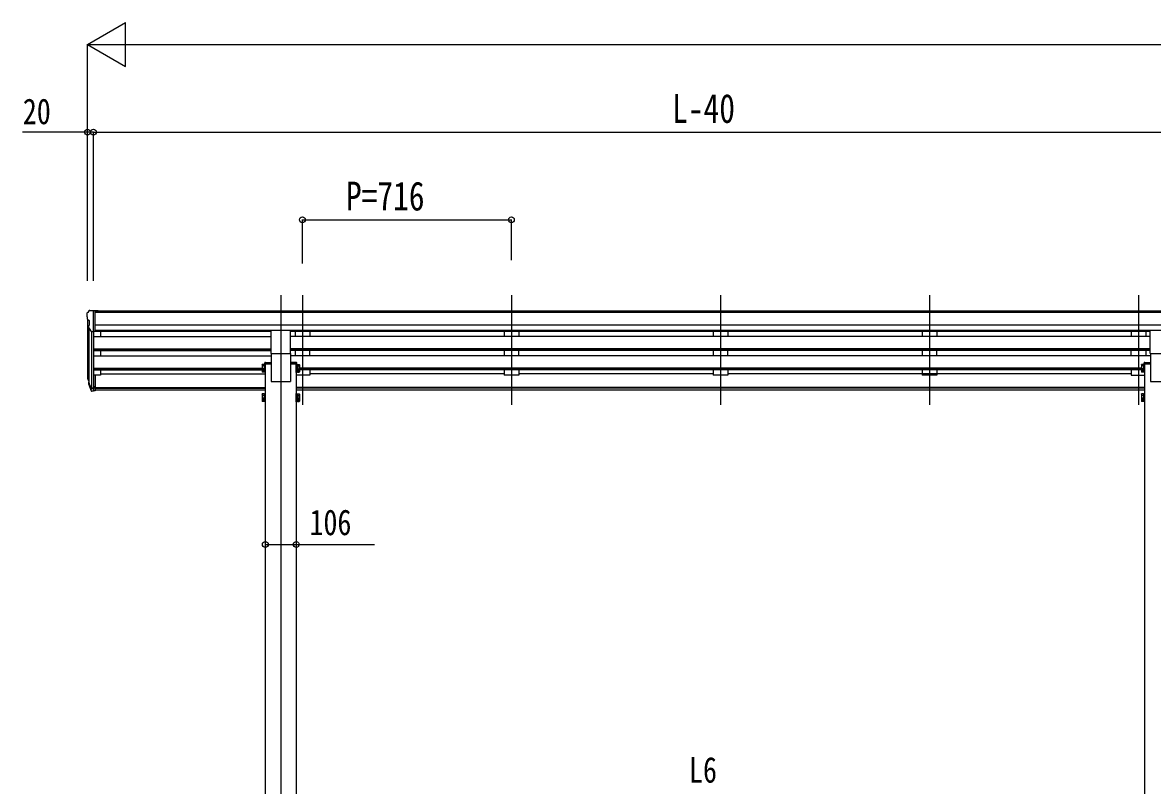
# Model space of a CAD drawing. Units: millimetres, scale not verified. Extents: x -14718 to 14718, y -10395 to 10395.
# Drawn here: x -8582 to -4712, y -3792 to -1180 of the extents above; entities that cross this region are included whole.
import ezdxf
from ezdxf.enums import TextEntityAlignment as Align

# ---------------------------------------------------------------- set-up
doc = ezdxf.new("R2010")
doc.units = ezdxf.units.MM
doc.header["$LTSCALE"] = 40
for name, color, linetype in [('0-4_YKK_12', 2, 'Continuous'), ('0-5_YKK_13', 4, 'Continuous'), ('0-6_YKK_A1', 4, 'Continuous'), ('0-7_YKK_D', 6, 'Continuous')]:
    doc.layers.add(name, color=color, linetype=linetype)
doc.styles.add('ＭＳ ゴシック', font='')
doc.styles.get('ＭＳ ゴシック').set_extended_font_data('MS Gothic')

msp = doc.modelspace()

# ---------------------------------------------------------------- linework, layer by layer
at = {"layer": '0-4_YKK_12'}
for p, q in [((-7697.41, -2112.58), (-7697.41, -5158.25)), ((-7623.41, -2112.58), (-7623.41, -2488.58)), ((-6907.41, -2112.58), (-6907.41, -2488.58)), ((-6191.41, -2112.58), (-6191.41, -2488.58)), ((-5475.41, -2112.58), (-5475.41, -2488.58)), ((-4759.41, -2112.58), (-4759.41, -2488.58))]:
    msp.add_line(p, q, dxfattribs=at)
at = {"layer": '0-5_YKK_13'}
for p, q in [((-8354.5, -2166.14), (-8358.57, -2171.94)), ((-8351.41, -2165.57), (-8353.74, -2165.71)), ((-8351.41, -2165.57), (-8332.91, -2165.57)), ((-8339.41, -2238.55), (-8339.41, -2165.57)), ((-8332.91, -2165.57), (-8322.91, -2165.66)), ((-8332.91, -2237.55), (-8332.91, -2165.57)), ((-8322.91, -2167.17), (-8322.91, -2165.66)), ((-8361.41, -2174.94), (-8361.41, -2175.57)), ((-8358.88, -2196.75), (-8353.56, -2199.82)), ((-8353.41, -2200.08), (-8353.41, -2216.36)), ((-8347.03, -2236.74), (-8356.04, -2221.15)), ((-8339.41, -2238.55), (-8344.62, -2238.23)), ((-8332.91, -2237.55), (-8339.41, -2237.55)), ((-7730.91, -2312.44), (-7730.91, -2234.13)), ((-7663.91, -2312.44), (-7663.91, -2234.13)), ((-4718.91, -2312.44), (-4718.91, -2234.13)), ((-7730.91, -2312.44), (-7663.91, -2312.44)), ((-4718.91, -2312.44), (-4651.91, -2312.44)), ((-7761.51, -2351.86), (-7760.75, -2350.54)), ((-7761.51, -2351.86), (-7761.51, -2368.86)), ((-7754.51, -2350.54), (-7760.75, -2350.54)), ((-7754.51, -2355.45), (-7760.75, -2355.45)), ((-7754.51, -2350.54), (-7754.51, -2370.17)), ((-7752.01, -2351.61), (-7754.51, -2351.61)), ((-7752.01, -2359.61), (-7754.51, -2359.61)), ((-7752.01, -2351.61), (-7752.01, -2369.11)), ((-7750.19, -2343.08), (-7730.41, -2343.08)), ((-7730.41, -2343.08), (-7730.41, -2348.58)), ((-7664.41, -2343.08), (-7664.41, -2348.58)), ((-7644.63, -2343.08), (-7664.41, -2343.08)), ((-7642.81, -2351.61), (-7640.31, -2351.61)), ((-7642.81, -2351.61), (-7642.81, -2369.11)), ((-7642.81, -2359.61), (-7640.31, -2359.61)), ((-7640.31, -2350.54), (-7634.07, -2350.54)), ((-7640.31, -2350.54), (-7640.31, -2370.17)), ((-7640.31, -2355.45), (-7634.07, -2355.45)), ((-7633.31, -2351.86), (-7634.07, -2350.54)), ((-7633.31, -2351.86), (-7633.31, -2368.86)), ((-4749.51, -2351.86), (-4748.75, -2350.54)), ((-4749.51, -2351.86), (-4749.51, -2368.86)), ((-4742.51, -2350.54), (-4748.75, -2350.54)), ((-4742.51, -2355.45), (-4748.75, -2355.45)), ((-4742.51, -2350.54), (-4742.51, -2370.17)), ((-4740.01, -2351.61), (-4742.51, -2351.61)), ((-4740.01, -2359.61), (-4742.51, -2359.61)), ((-4740.01, -2351.61), (-4740.01, -2369.11)), ((-4738.19, -2343.08), (-4718.41, -2343.08)), ((-4718.41, -2343.08), (-4718.41, -2348.58)), ((-8339.41, -2386.8), (-8339.41, -2441.57)), ((-8332.91, -2386.8), (-8339.41, -2386.8)), ((-8332.91, -2386.8), (-8332.91, -2440.83)), ((-7761.51, -2368.86), (-7760.75, -2370.17)), ((-7761.51, -2368.86), (-7761.51, -2375.65)), ((-7761.51, -2375.65), (-7760.75, -2376.96)), ((-7754.51, -2365.26), (-7760.75, -2365.26)), ((-7754.51, -2370.17), (-7760.75, -2370.17)), ((-7754.51, -2372.06), (-7760.75, -2372.06)), ((-7754.51, -2376.96), (-7760.75, -2376.96)), ((-7752.01, -2361.11), (-7754.51, -2361.11)), ((-7754.51, -2369.11), (-7752.01, -2369.11)), ((-7754.51, -2369.11), (-7754.51, -2376.96)), ((-7754.51, -2375.9), (-7752.01, -2375.9)), ((-7752.01, -2369.11), (-7752.01, -2375.9)), ((-7750.41, -2378.15), (-7750.41, -2371.36)), ((-7644.41, -2378.15), (-7644.41, -2371.36)), ((-7642.81, -2361.11), (-7640.31, -2361.11)), ((-7640.31, -2369.11), (-7642.81, -2369.11)), ((-7642.81, -2369.11), (-7642.81, -2375.9)), ((-7640.31, -2375.9), (-7642.81, -2375.9)), ((-7640.31, -2365.26), (-7634.07, -2365.26)), ((-7640.31, -2369.11), (-7640.31, -2376.96)), ((-7640.31, -2370.17), (-7634.07, -2370.17)), ((-7640.31, -2372.06), (-7634.07, -2372.06)), ((-7640.31, -2376.96), (-7634.07, -2376.96)), ((-7633.31, -2368.86), (-7634.07, -2370.17)), ((-7633.31, -2375.65), (-7634.07, -2376.96)), ((-7633.31, -2368.86), (-7633.31, -2375.65)), ((-4749.51, -2368.86), (-4748.75, -2370.17)), ((-4749.51, -2368.86), (-4749.51, -2375.65)), ((-4749.51, -2375.65), (-4748.75, -2376.96)), ((-4742.51, -2365.26), (-4748.75, -2365.26)), ((-4742.51, -2370.17), (-4748.75, -2370.17)), ((-4742.51, -2372.06), (-4748.75, -2372.06)), ((-4742.51, -2376.96), (-4748.75, -2376.96)), ((-4740.01, -2361.11), (-4742.51, -2361.11)), ((-4742.51, -2369.11), (-4740.01, -2369.11)), ((-4742.51, -2369.11), (-4742.51, -2376.96)), ((-4742.51, -2375.9), (-4740.01, -2375.9)), ((-4740.01, -2369.11), (-4740.01, -2375.9)), ((-4738.41, -2378.15), (-4738.41, -2371.36)), ((-8358.31, -2400.98), (-8354.44, -2408.93)), ((-8357.71, -2399.61), (-8354.44, -2406.67)), ((-8356, -2412.26), (-8355.66, -2416.66)), ((-8355.66, -2416.66), (-8346.85, -2440.21)), ((-8355.05, -2416.1), (-8346.85, -2432.28)), ((-8345.84, -2431.15), (-8353.6, -2415.74)), ((-8339.41, -2431.83), (-8344.54, -2431.83)), ((-8339.41, -2433.63), (-8344.25, -2433.63)), ((-8332.91, -2426.93), (-8339.41, -2426.93)), ((-8332.91, -2431.81), (-8339.41, -2431.81)), ((-8339.41, -2441.57), (-8344.25, -2441.57)), ((-8332.91, -2440.83), (-8339.41, -2440.83)), ((-7761.51, -2452.4), (-7760.75, -2451.09)), ((-7761.51, -2452.4), (-7761.51, -2469.4)), ((-7761.51, -2469.4), (-7760.75, -2470.72)), ((-7761.51, -2469.4), (-7761.51, -2476.2)), ((-7761.51, -2476.2), (-7760.75, -2477.51)), ((-7754.51, -2451.09), (-7760.75, -2451.09)), ((-7754.51, -2456), (-7760.75, -2456)), ((-7754.51, -2465.81), (-7760.75, -2465.81)), ((-7754.51, -2470.72), (-7760.75, -2470.72)), ((-7754.51, -2472.61), (-7760.75, -2472.61)), ((-7754.51, -2451.09), (-7754.51, -2470.72)), ((-7752.01, -2452.15), (-7754.51, -2452.15)), ((-7752.01, -2460.15), (-7754.51, -2460.15)), ((-7752.01, -2461.65), (-7754.51, -2461.65)), ((-7754.51, -2469.65), (-7752.01, -2469.65)), ((-7754.51, -2469.65), (-7754.51, -2477.51)), ((-7754.51, -2476.45), (-7752.01, -2476.45)), ((-7752.01, -2452.15), (-7752.01, -2469.65)), ((-7752.01, -2469.65), (-7752.01, -2476.45)), ((-7750.41, -2478.7), (-7750.41, -2471.9)), ((-7644.41, -2478.7), (-7644.41, -2471.9)), ((-7642.81, -2452.15), (-7640.31, -2452.15)), ((-7642.81, -2452.15), (-7642.81, -2469.65)), ((-7642.81, -2460.15), (-7640.31, -2460.15)), ((-7642.81, -2461.65), (-7640.31, -2461.65)), ((-7640.31, -2469.65), (-7642.81, -2469.65)), ((-7642.81, -2469.65), (-7642.81, -2476.45)), ((-7640.31, -2476.45), (-7642.81, -2476.45)), ((-7640.31, -2451.09), (-7634.07, -2451.09)), ((-7640.31, -2451.09), (-7640.31, -2470.72)), ((-7640.31, -2456), (-7634.07, -2456)), ((-7640.31, -2465.81), (-7634.07, -2465.81)), ((-7640.31, -2469.65), (-7640.31, -2477.51)), ((-7640.31, -2470.72), (-7634.07, -2470.72)), ((-7640.31, -2472.61), (-7634.07, -2472.61)), ((-7633.31, -2452.4), (-7634.07, -2451.09)), ((-7633.31, -2469.4), (-7634.07, -2470.72)), ((-7633.31, -2476.2), (-7634.07, -2477.51)), ((-7633.31, -2452.4), (-7633.31, -2469.4)), ((-7633.31, -2469.4), (-7633.31, -2476.2)), ((-4749.51, -2452.4), (-4748.75, -2451.09)), ((-4749.51, -2452.4), (-4749.51, -2469.4)), ((-4749.51, -2469.4), (-4748.75, -2470.72)), ((-4749.51, -2469.4), (-4749.51, -2476.2)), ((-4749.51, -2476.2), (-4748.75, -2477.51)), ((-4742.51, -2451.09), (-4748.75, -2451.09)), ((-4742.51, -2456), (-4748.75, -2456)), ((-4742.51, -2465.81), (-4748.75, -2465.81)), ((-4742.51, -2470.72), (-4748.75, -2470.72)), ((-4742.51, -2472.61), (-4748.75, -2472.61)), ((-4742.51, -2451.09), (-4742.51, -2470.72)), ((-4740.01, -2452.15), (-4742.51, -2452.15)), ((-4740.01, -2460.15), (-4742.51, -2460.15)), ((-4740.01, -2461.65), (-4742.51, -2461.65)), ((-4742.51, -2469.65), (-4740.01, -2469.65)), ((-4742.51, -2469.65), (-4742.51, -2477.51)), ((-4742.51, -2476.45), (-4740.01, -2476.45)), ((-4740.01, -2452.15), (-4740.01, -2469.65)), ((-4740.01, -2469.65), (-4740.01, -2476.45)), ((-4738.41, -2478.7), (-4738.41, -2471.9)), ((-7754.51, -2477.51), (-7760.75, -2477.51)), ((-7640.31, -2477.51), (-7634.07, -2477.51)), ((-4742.51, -2477.51), (-4748.75, -2477.51))]:
    msp.add_line(p, q, dxfattribs=at)
for points in [[(-7730.41, -2348.58), (-7752.41, -2348.58), (-7752.19, -2344.96)], [(-7664.41, -2348.58), (-7642.41, -2348.58), (-7642.63, -2344.96)], [(-4718.41, -2348.58), (-4740.41, -2348.58), (-4740.19, -2344.96)], [(-7752.01, -2371.36), (-7752.01, -2378.15), (-7750.41, -2378.15)], [(-7642.81, -2371.36), (-7642.81, -2378.15), (-7644.41, -2378.15)], [(-4740.01, -2371.36), (-4740.01, -2378.15), (-4738.41, -2378.15)], [(-7752.01, -2471.9), (-7752.01, -2478.7), (-7750.41, -2478.7)], [(-7642.81, -2471.9), (-7642.81, -2478.7), (-7644.41, -2478.7)], [(-4740.01, -2471.9), (-4740.01, -2478.7), (-4738.41, -2478.7)]]:
    msp.add_lwpolyline(points, dxfattribs=at)
for points in [[(-7750.41, -2371.36), (-7750.41, -2349.36), (-7752.01, -2349.36), (-7752.01, -2371.36)], [(-7644.41, -2371.36), (-7644.41, -2349.36), (-7642.81, -2349.36), (-7642.81, -2371.36)], [(-4738.41, -2371.36), (-4738.41, -2349.36), (-4740.01, -2349.36), (-4740.01, -2371.36)], [(-7750.41, -2471.9), (-7750.41, -2449.9), (-7752.01, -2449.9), (-7752.01, -2471.9)], [(-7644.41, -2471.9), (-7644.41, -2449.9), (-7642.81, -2449.9), (-7642.81, -2471.9)], [(-4738.41, -2471.9), (-4738.41, -2449.9), (-4740.01, -2449.9), (-4740.01, -2471.9)]]:
    msp.add_lwpolyline(points, close=True, dxfattribs=at)
for centre, radius, start, end in [((-8353.68, -2166.71), 1, 93.5, 145), ((-8358.41, -2174.94), 3, 93, 180), ((-8159.41, -2175.57), 202, 180, 184.94904), ((-8354.5, -2192.38), 6.18, 185.7035, 224.99897), ((-8353.71, -2200.08), 0.3, 0, 60), ((-8353.44, -2219.65), 3, 94.7167, 210), ((-8353.71, -2216.36), 0.3, 274.7167, 0), ((-8344.44, -2235.24), 3, 210, 266.5), ((-7757.16, -2352.99), 4.34, 145.61575, 214.38425), ((-7745.27, -2360.36), 16.24, 162.41205, 197.58795), ((-7750.19, -2345.08), 2, 90, 176.5), ((-7644.63, -2345.08), 2, 3.5, 90), ((-7649.55, -2360.36), 16.24, 342.41205, 17.58795), ((-7637.65, -2352.99), 4.34, 325.61575, 34.38425), ((-4745.16, -2352.99), 4.34, 145.61575, 214.38425), ((-4733.27, -2360.36), 16.24, 162.41205, 197.58795), ((-4738.19, -2345.08), 2, 90, 176.5), ((-8330.23, -2391.87), 29.53, 186.50806, 197.98144), ((-8328.82, -2390.11), 30.41, 187.1552, 198.19734), ((-7757.16, -2367.72), 4.34, 145.61575, 214.38425), ((-7757.16, -2374.51), 4.34, 145.61575, 214.38425), ((-7745.27, -2367.15), 16.24, 186.71308, 197.58795), ((-7649.55, -2367.15), 16.24, 342.41205, 353.28692), ((-7637.65, -2367.72), 4.34, 325.61575, 34.38425), ((-7637.65, -2374.51), 4.34, 325.61575, 34.38425), ((-4745.16, -2367.72), 4.34, 145.61575, 214.38425), ((-4745.16, -2374.51), 4.34, 145.61575, 214.38425), ((-4733.27, -2367.15), 16.24, 186.71308, 197.58795), ((-7757.16, -2453.54), 4.34, 145.61575, 214.38425), ((-7745.27, -2460.9), 16.24, 162.41205, 197.58795), ((-7757.16, -2468.27), 4.34, 145.61575, 214.38425), ((-7757.16, -2475.06), 4.34, 145.61575, 214.38425), ((-7745.27, -2467.7), 16.24, 186.71308, 197.58795), ((-7649.55, -2460.9), 16.24, 342.41205, 17.58795), ((-7649.55, -2467.7), 16.24, 342.41205, 353.28692), ((-7637.65, -2453.54), 4.34, 325.61575, 34.38425), ((-7637.65, -2468.27), 4.34, 325.61575, 34.38425), ((-7637.65, -2475.06), 4.34, 325.61575, 34.38425), ((-4745.16, -2453.54), 4.34, 145.61575, 214.38425), ((-4733.27, -2460.9), 16.24, 162.41205, 197.58795), ((-4745.16, -2468.27), 4.34, 145.61575, 214.38425), ((-4745.16, -2475.06), 4.34, 145.61575, 214.38425), ((-4733.27, -2467.7), 16.24, 186.71308, 197.58795)]:
    msp.add_arc(centre, radius, start, end, dxfattribs=at)
for centre, major_axis, ratio, start_param, end_param in [((-8270.76, -2392.3), (-89.06, 1.43), 0.57596, 6.1962358, 6.3678173), ((-8271.55, -2385.62), (87.93, 4.42), 0.541684, 3.0659337, 3.2228513), ((-8354.7, -2412.26), (1.3, 0), 0.90356, 1.3700892, 3.347195), ((-8268.78, -2396.07), (-89.07, 0), 0.90356, 0.2056023, 0.2515348), ((-8269.49, -2392.2), (-88.05, 0), 0.90356, 0.2662965, 0.3003836), ((-8344.25, -2430.92), (-3, 0), 0.90356, 0.5235988, 1.5707963), ((-8344.54, -2430.47), (-1.5, 0), 0.90356, 0.5235988, 1.5707963), ((-8344.25, -2438.86), (3, 0), 0.90356, 3.6651914, 4.712389)]:
    msp.add_ellipse(centre, major_axis=major_axis, ratio=ratio, start_param=start_param, end_param=end_param, dxfattribs=at)
at = {"layer": '0-6_YKK_A1'}
for p, q in [((-4059.91, -2167.17), (-8332.91, -2167.17)), ((-8359.41, -2196.15), (-8359.41, -2386.43)), ((-4059.91, -2172.39), (-8332.91, -2172.39)), ((-8354.44, -2223.92), (-8354.44, -2413.14)), ((-8345.41, -2238.08), (-8345.42, -2431.57)), ((-8339.41, -2237.55), (-8339.41, -2386.8)), ((-4049.91, -2215.92), (-8332.91, -2215.92)), ((-4049.91, -2233.77), (-8332.91, -2233.77)), ((-7730.91, -2237.02), (-8332.91, -2237.02)), ((-8314.41, -2237.02), (-8314.41, -2254.9)), ((-4718.91, -2237.02), (-7663.91, -2237.02)), ((-7648.41, -2237.02), (-7648.41, -2254.9)), ((-7598.41, -2237.02), (-7598.41, -2254.9)), ((-6932.41, -2237.02), (-6932.41, -2254.9)), ((-6882.41, -2237.02), (-6882.41, -2254.9)), ((-6216.41, -2237.02), (-6216.41, -2254.9)), ((-6166.41, -2237.02), (-6166.41, -2254.9)), ((-5500.41, -2237.02), (-5500.41, -2254.9)), ((-5450.41, -2237.02), (-5450.41, -2254.9)), ((-4784.41, -2237.02), (-4784.41, -2254.9)), ((-4734.41, -2237.02), (-4734.41, -2254.9)), ((-8339.41, -2254.9), (-7730.91, -2254.9)), ((-4718.91, -2254.9), (-7663.91, -2254.9)), ((-8339.41, -2296.77), (-7730.91, -2296.77)), ((-8339.41, -2298.27), (-7730.91, -2298.27)), ((-8339.41, -2302.59), (-7730.91, -2302.59)), ((-8339.41, -2320.81), (-7730.41, -2320.81)), ((-8314.41, -2302.59), (-8314.41, -2320.81)), ((-7730.41, -2312.44), (-7730.41, -2408.25)), ((-7664.41, -2312.44), (-7664.41, -2408.25)), ((-4718.91, -2296.77), (-7663.91, -2296.77)), ((-4718.91, -2298.27), (-7663.91, -2298.27)), ((-4718.91, -2302.59), (-7663.91, -2302.59)), ((-4718.41, -2320.81), (-7663.91, -2320.81)), ((-7648.41, -2302.59), (-7648.41, -2320.81)), ((-7598.41, -2320.81), (-7598.41, -2302.59)), ((-6932.41, -2302.59), (-6932.41, -2320.81)), ((-6882.41, -2320.81), (-6882.41, -2302.59)), ((-6216.41, -2302.59), (-6216.41, -2320.81)), ((-6166.41, -2320.81), (-6166.41, -2302.59)), ((-5500.41, -2302.59), (-5500.41, -2320.81)), ((-5450.41, -2320.81), (-5450.41, -2302.59)), ((-4784.41, -2320.81), (-4784.41, -2302.59)), ((-4734.41, -2302.59), (-4734.41, -2320.81)), ((-4718.41, -2312.44), (-4718.41, -2408.25)), ((-7750.41, -2348.58), (-7750.41, -4908.25)), ((-7750.41, -2348.58), (-7730.41, -2348.58)), ((-7644.41, -2348.58), (-7664.41, -2348.58)), ((-7644.41, -2348.58), (-7644.41, -4908.25)), ((-4738.41, -2348.58), (-4738.41, -4958.25)), ((-4738.41, -2348.58), (-4718.41, -2348.58)), ((-8339.41, -2362.69), (-7761.51, -2362.69)), ((-8339.41, -2364.18), (-7761.51, -2364.18)), ((-8339.41, -2368.5), (-7761.51, -2368.5)), ((-8314.41, -2387.43), (-8332.91, -2387.43)), ((-8314.41, -2368.5), (-8314.41, -2387.43)), ((-8314.41, -2382.41), (-7750.41, -2382.41)), ((-7598.41, -2387.43), (-7644.41, -2387.43)), ((-4749.51, -2362.69), (-7633.31, -2362.69)), ((-4749.51, -2364.18), (-7633.31, -2364.18)), ((-4749.51, -2368.5), (-7633.31, -2368.5)), ((-7598.41, -2368.5), (-7598.41, -2387.43)), ((-6932.41, -2382.41), (-7598.41, -2382.41)), ((-6932.41, -2368.5), (-6932.41, -2387.43)), ((-6882.41, -2387.43), (-6932.41, -2387.43)), ((-6882.41, -2368.5), (-6882.41, -2387.43)), ((-6216.41, -2382.41), (-6882.41, -2382.41)), ((-6216.41, -2368.5), (-6216.41, -2387.43)), ((-6166.41, -2387.43), (-6216.41, -2387.43)), ((-6166.41, -2368.5), (-6166.41, -2387.43)), ((-4784.41, -2382.41), (-6166.41, -2382.41)), ((-5500.41, -2368.5), (-5500.41, -2387.43)), ((-5450.41, -2387.43), (-5500.41, -2387.43)), ((-5450.41, -2368.5), (-5450.41, -2387.43)), ((-4784.41, -2368.5), (-4784.41, -2387.43)), ((-4784.41, -2387.43), (-4738.41, -2387.43)), ((-8332.91, -2429.43), (-7750.41, -2429.43)), ((-8332.91, -2430.83), (-7750.41, -2430.83)), ((-7730.41, -2408.25), (-7664.41, -2408.25)), ((-4738.41, -2429.43), (-7644.41, -2429.43)), ((-4738.41, -2430.83), (-7644.41, -2430.83)), ((-4718.41, -2408.25), (-4652.41, -2408.25)), ((-7750.41, -2438.51), (-8332.91, -2438.51)), ((-4738.41, -2438.51), (-7644.41, -2438.51))]:
    msp.add_line(p, q, dxfattribs=at)
at = {"layer": '0-7_YKK_D'}
for p, q in [((-8359.41, -1254.68), (-8229.51, -1179.68)), ((-8229.51, -1329.68), (-8229.51, -1179.68)), ((-8359.41, -2064.25), (-8359.41, -1253.68)), ((-8359.41, -1254.68), (-8229.51, -1329.68)), ((-8359.41, -1254.68), (-8099.6, -1254.68)), ((-8209.41, -1254.68), (122.59, -1254.68)), ((-8359.41, -2064.25), (-8359.41, -1553.68)), ((-8339.41, -2064.25), (-8339.41, -1553.68)), ((-8339.41, -2063.25), (-8339.41, -1553.68)), ((-8339.41, -1554.68), (-4043.41, -1554.68)), ((-7623.41, -2004.78), (-7623.41, -1853.68)), ((-7623.41, -1854.68), (-6907.41, -1854.68)), ((-6907.41, -1993.65), (-6907.41, -1853.68))]:
    msp.add_line(p, q, dxfattribs=at)
for points in [[(-8339.41, -1554.68), (-8359.41, -1554.68), (-8581.81, -1554.68)], [(-7750.41, -2966.43), (-7644.41, -2966.43), (-7376.14, -2966.43)]]:
    msp.add_lwpolyline(points, dxfattribs=at)
for centre in [(-8359.41, -1554.68), (-8339.41, -1554.68), (-8339.41, -1554.68), (-7623.41, -1854.68), (-6907.41, -1854.68), (-7750.41, -2966.43), (-7644.41, -2966.43)]:
    msp.add_circle(centre, 10, dxfattribs=at)

# ---------------------------------------------------------------- texts
at = {"layer": '0-7_YKK_D', "style": 'ＭＳ ゴシック', "width": 0.8}
for s, height, p in [('L-40', 98.97, (-6357.01, -1552.68)), ('20', 87.98, (-8581.01, -1553.88)), ('P=716', 98.97, (-7474.21, -1852.68)), ('106', 87.98, (-7599.08, -2961.1)), ('L6', 87.98, (-6299.13, -3808.6))]:
    msp.add_text(s, height=height, dxfattribs=at).set_placement(p, align=Align.BOTTOM_LEFT)

doc.saveas('drawing.dxf')
